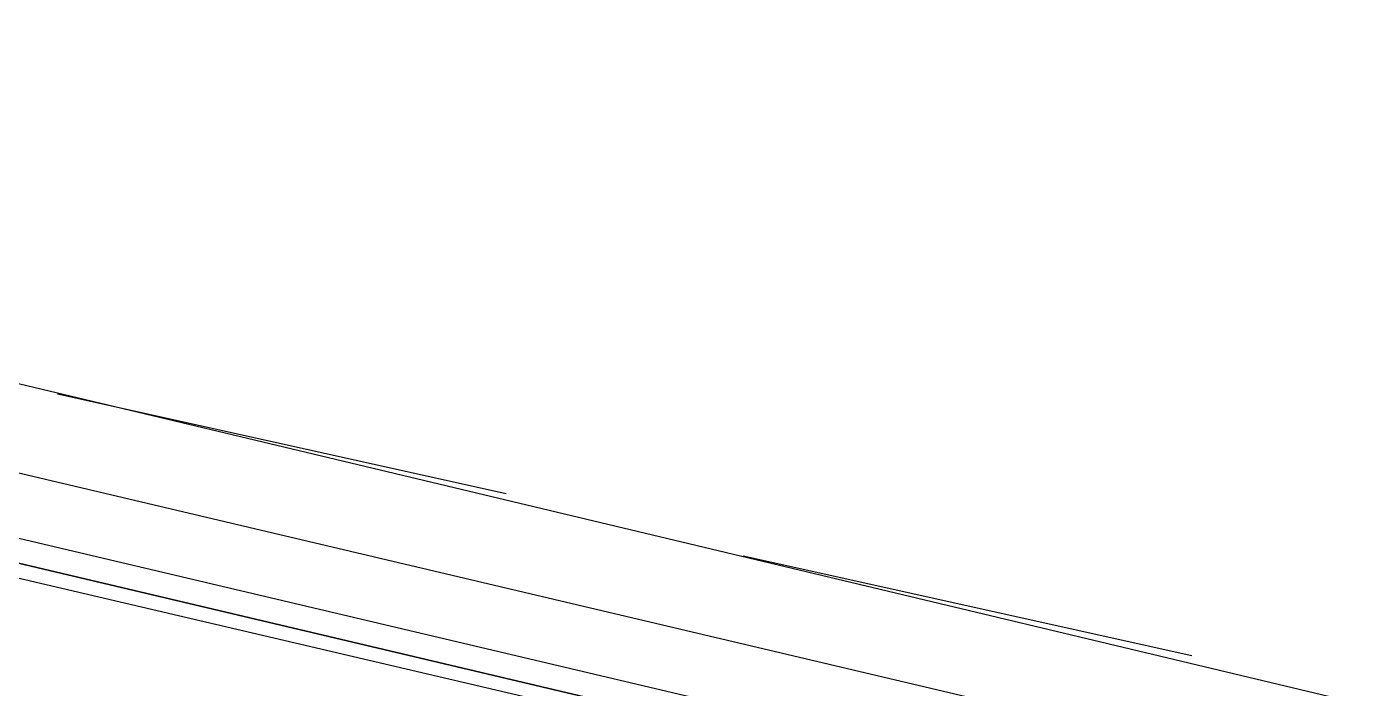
# Model space of a CAD drawing. Header units: feet. Extents: x -84 to 198, y -22 to 181.
# Drawn here: x 130.554 to 131.987, y 94.263 to 94.971 of the extents above; entities that cross this region are included whole.
import ezdxf

# ---------------------------------------------------------------- set-up
doc = ezdxf.new("R2010")
doc.units = ezdxf.units.FT
doc.layers.add('A-LINEA', color=7, linetype='CONTINUOUS')

msp = doc.modelspace()

# ---------------------------------------------------------------- linework, layer by layer
at = {"layer": 'A-LINEA'}
for p, q in [((131.9867, 94.2444), (126.0133, 95.6711)), ((130.1867, 94.5778), (131.8267, 94.1911)), ((131.0667, 94.4711), (130.5867, 94.5778)), ((131.8, 94.2978), (131.32, 94.4044))]:
    msp.add_line(p, q, dxfattribs=at)
msp.add_lwpolyline([(130.16, 94.4711), (131.8667, 94.0711), (131.8667, 94.0844), (130.1733, 94.4844), (131.8667, 94.0844), (131.8667, 94.0978), (131.88, 94.0978), (131.8667, 94.1111), (130.1733, 94.5111)], dxfattribs=at)

doc.saveas('drawing.dxf')
